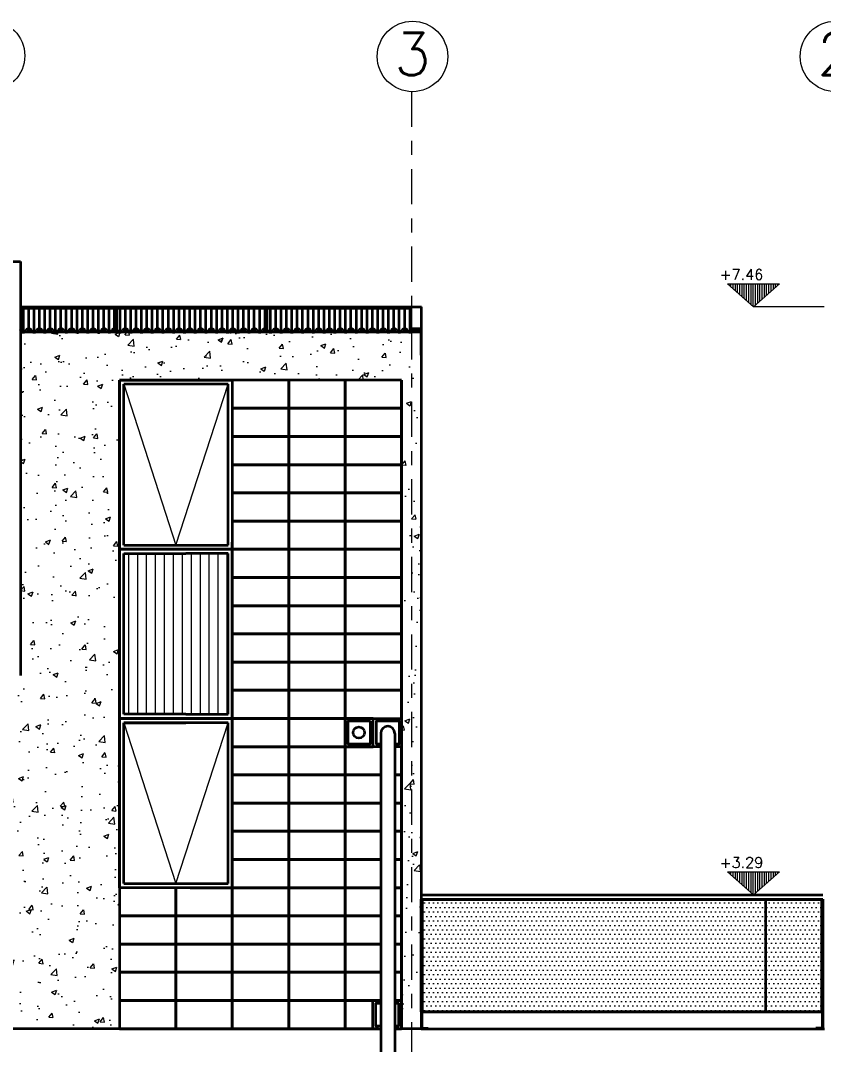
# Model space of a CAD drawing. Header units: metres. Extents: x -89 to 15, y -108 to -10.
# Drawn here: x 1.27 to 6.97, y -60.83 to -53.57 of the extents above; entities that cross this region are included whole.
import ezdxf

# ---------------------------------------------------------------- set-up
doc = ezdxf.new("R2010")
doc.units = ezdxf.units.M
doc.header["$LTSCALE"] = 5
doc.header["$MEASUREMENT"] = 0
doc.linetypes.add('CENTER', pattern=[2, 1.25, -0.25, 0.25, -0.25])
for name, color, linetype, lineweight in [('A-ANNO-SYMB', 3, 'Continuous', 18), ('A-ANNO-TEXT', 3, 'Continuous', 18), ('A-ELEV-MBE1', 7, 'Continuous', 35), ('A-ELEV-PATT', 8, 'Continuous', 18), ('A-SECT-MCUT', 7, 'Continuous', 35)]:
    doc.layers.add(name, color=color, linetype=linetype, lineweight=lineweight)
doc.styles.add('E-ROMANS', font='romans.shx', dxfattribs={"width": 0.8})
pattern_1 = [(360, (-49.982535, -115.03881), (0.015875, 0.03175), [0, -0.03175])]

msp = doc.modelspace()

# ---------------------------------------------------------------- hatches: boundary and pattern name
at = {"layer": 'A-ELEV-PATT'}
h = msp.add_hatch(dxfattribs=at)
h.set_pattern_fill('ANSI31', color=256, scale=0.005, angle=585, style=0)
h.set_pattern_definition([(270, (210.952632, -187.262708), (0.015875, -5e-17), [])])
h.paths.add_polyline_path([(6.2853, -55.4354), (6.4693, -55.5977), (6.6533, -55.4354)])
h = msp.add_hatch(dxfattribs=at)
h.set_pattern_fill('AR-CONC', color=256, scale=0.002, angle=180, style=0)
h.set_pattern_definition([(50, (-23.303, -126.51506), (0.3643693, -0.0318782), [0.0381, -0.4191]), (355, (-23.303, -126.51506), (-0.0704857, 0.3821133), [0.03048, -0.33528]), (100.451, (-23.27262, -126.5177), (0.293885, 0.3502334), [0.03238, -0.35618]), (46.1842, (-23.303, -126.41346), (0.542158, -0.0840847), [0.05715, -0.62865]), (96.6356, (-23.2578, -126.42047), (0.4748085, 0.494851), [0.04857, -0.53427]), (351.184, (-23.303, -126.41346), (0.4748092, 0.4948502), [0.04572, -0.50292]), (21, (-23.2522, -126.43886), (0.3032298, -0.204531), [0.0381, -0.4191]), (326, (-23.2522, -126.43886), (0.123604, 0.368376), [0.03048, -0.33528]), (71.4514, (-23.22692, -126.4559), (0.426833, 0.1638457), [0.03238, -0.35618]), (37.5, (-23.30299, -126.51506), (0.0061772, 0.16911008), [0, -0.331216, 0, -0.34036, 0, -0.33655]), (7.5, (-23.30299, -126.51506), (0.13363933, 0.20036115), [0, -0.194056, 0, -0.323596, 0, -0.12827]), (327.5, (-23.41627, -126.51506), (0.2711812, -0.0114575), [0, -0.127, 0, -0.39624, 0, -0.52578]), (317.5, (-23.46707, -126.51506), (0.29625836, 0.050853), [0, -0.1651, 0, -0.263144, 0, -0.37338])])
h.paths.add_polyline_path([(1.9716, -57.2675), (1.9716, -56.3175), (1.972, -56.3175), (1.972, -56.1175), (2.472, -56.1175), (2.772, -56.1175), (3.1716, -56.1175), (3.5716, -56.1175), (3.9716, -56.1175), (3.9716, -56.3175), (3.9716, -60.5175), (3.9717, -60.5175), (3.9717, -60.7175), (4.1116, -60.7175), (4.1116, -59.7975), (4.1116, -55.9194), (4.1116, -55.7775), (1.2689, -55.7775), (1.2689, -58.2622), (1.1689, -58.2622), (1.1689, -55.7775), (0.9716, -55.7775), (0.9716, -55.794), (0.9716, -60.7175), (1.9716, -60.7175), (1.9716, -60.5175), (1.9716, -60.3175), (1.9716, -60.1175), (1.9716, -59.9175), (1.9716, -59.7175), (1.9716, -58.5675)])
h = msp.add_hatch(dxfattribs=at)
h.set_pattern_fill('ANSI31', color=256, scale=0.02, angle=405, style=0)
h.set_pattern_definition([(90, (-17.647987, -115.03881), (-0.0635, 5e-17), [])])
h.paths.add_polyline_path([(2.0016, -58.4875), (2.4416, -58.4875), (2.7416, -58.4875), (2.7416, -57.3475), (2.442, -57.3475), (2.0016, -57.3475)])
h = msp.add_hatch(dxfattribs=at)
h.set_pattern_fill('ANSI31', color=256, scale=0.005, angle=585, style=0)
h.set_pattern_definition([(270, (210.952632, -191.432708), (0.015875, -5e-17), [])])
h.paths.add_polyline_path([(6.2853, -59.6054), (6.4693, -59.7677), (6.6533, -59.6054)])
h = msp.add_hatch(dxfattribs=at)
h.set_pattern_fill('DOTS', color=256, scale=0.02, angle=360, style=0)
h.set_pattern_definition(pattern_1)
h.paths.add_polyline_path([(4.1196, -60.5945), (6.5566, -60.5945), (6.5566, -59.8005), (4.1196, -59.8005)])
h = msp.add_hatch(dxfattribs=at)
h.set_pattern_fill('DOTS', color=256, scale=0.02, angle=360, style=0)
h.set_pattern_definition(pattern_1)
h.paths.add_polyline_path([(6.5566, -60.5945), (6.9536, -60.5945), (6.9536, -59.8005), (6.5566, -59.8005)])

# ---------------------------------------------------------------- linework, layer by layer
at = {"layer": 'A-ANNO-SYMB', "linetype": 'CENTER', "ltscale": 0.04}
msp.add_line((4.0416, -54.0707), (4.0416, -64.2575), dxfattribs=at)
at = {"layer": 'A-ANNO-SYMB', "ltscale": 0.8}
for p, q in [((6.9691, -55.5975), (6.4691, -55.5975)), ((2.002, -56.1475), (2.372, -57.2875)), ((2.372, -57.2875), (2.742, -56.1475)), ((2.0016, -58.5475), (2.3716, -59.6875)), ((2.3716, -59.6875), (2.7416, -58.5475))]:
    msp.add_line(p, q, dxfattribs=at)
at = {"layer": 'A-ANNO-SYMB'}
for points in [[(6.4691, -55.5975), (6.2851, -55.4352), (6.6531, -55.4352)], [(6.4691, -59.7675), (6.2851, -59.6052), (6.6531, -59.6052)]]:
    msp.add_lwpolyline(points, close=True, dxfattribs=at)
for centre in [(1.0497, -53.8174), (4.0497, -53.8224), (7.0497, -53.8224)]:
    msp.add_circle(centre, 0.25, dxfattribs=at)
at = {"layer": 'A-ELEV-MBE1'}
for p, q in [((1.1689, -55.2775), (1.2689, -55.2775)), ((1.2689, -55.2775), (1.2689, -58.2122)), ((1.2689, -55.5975), (4.0406, -55.5975)), ((1.2689, -55.6081), (4.0406, -55.6081)), ((1.2893, -55.7725), (1.2893, -55.6081)), ((1.3274, -55.7544), (1.3274, -55.6081)), ((1.3655, -55.7725), (1.3655, -55.6081)), ((1.4036, -55.7544), (1.4036, -55.6081)), ((1.4417, -55.7725), (1.4417, -55.6081)), ((1.4798, -55.7544), (1.4798, -55.6081)), ((1.5179, -55.7725), (1.5179, -55.6081)), ((1.556, -55.7544), (1.556, -55.6081)), ((1.5941, -55.7725), (1.5941, -55.6081)), ((1.6322, -55.7544), (1.6322, -55.6081)), ((1.6703, -55.7726), (1.6703, -55.6081)), ((1.7084, -55.7545), (1.7084, -55.6081)), ((1.7465, -55.7726), (1.7465, -55.6081)), ((1.7846, -55.7545), (1.7846, -55.6081)), ((1.8227, -55.7725), (1.8227, -55.6081)), ((1.8608, -55.7544), (1.8608, -55.6081)), ((1.8989, -55.7726), (1.8989, -55.6081)), ((1.937, -55.7545), (1.937, -55.6081)), ((1.9522, -55.7667), (1.9522, -55.6081)), ((1.9751, -55.7725), (1.9751, -55.6081)), ((2.0132, -55.7544), (2.0132, -55.6081)), ((2.0132, -55.7545), (2.0132, -55.6254)), ((2.0513, -55.7726), (2.0513, -55.6081)), ((2.0513, -55.7725), (2.0513, -55.6254)), ((2.0894, -55.7544), (2.0894, -55.6081)), ((2.1275, -55.7725), (2.1275, -55.6081)), ((2.1656, -55.7545), (2.1656, -55.6081)), ((2.2037, -55.7725), (2.2037, -55.6081)), ((2.2418, -55.7544), (2.2418, -55.6081)), ((2.2799, -55.7725), (2.2799, -55.6081)), ((2.318, -55.7545), (2.318, -55.6081)), ((2.3561, -55.7725), (2.3561, -55.6081)), ((2.3942, -55.7545), (2.3942, -55.6081)), ((2.4323, -55.7725), (2.4323, -55.6081)), ((2.4704, -55.7545), (2.4704, -55.6081)), ((2.5085, -55.7725), (2.5085, -55.6081)), ((2.5466, -55.7545), (2.5466, -55.6081)), ((2.5847, -55.7725), (2.5847, -55.6081)), ((2.6228, -55.7545), (2.6228, -55.6081)), ((2.6609, -55.7726), (2.6609, -55.6081)), ((2.699, -55.7546), (2.699, -55.6081)), ((2.7371, -55.7726), (2.7371, -55.6081)), ((2.7752, -55.7546), (2.7752, -55.6081)), ((2.8133, -55.7725), (2.8133, -55.6081)), ((2.8514, -55.7545), (2.8514, -55.6081)), ((2.8895, -55.7726), (2.8895, -55.6081)), ((2.9276, -55.7546), (2.9276, -55.6081)), ((2.9657, -55.7726), (2.9657, -55.6081)), ((3.0038, -55.7546), (3.0038, -55.6081)), ((3.019, -55.7667), (3.019, -55.6081)), ((3.0419, -55.7726), (3.0419, -55.6081)), ((3.08, -55.7545), (3.08, -55.6081)), ((3.1181, -55.7725), (3.1181, -55.6081)), ((3.1562, -55.7545), (3.1562, -55.6081)), ((3.1943, -55.7725), (3.1943, -55.6081)), ((3.2324, -55.7545), (3.2324, -55.6081)), ((3.2705, -55.7725), (3.2705, -55.6081)), ((3.3086, -55.7545), (3.3086, -55.6081)), ((3.3467, -55.7725), (3.3467, -55.6081)), ((3.3848, -55.7545), (3.3848, -55.6081)), ((3.4229, -55.7725), (3.4229, -55.6081)), ((3.461, -55.7545), (3.461, -55.6081)), ((3.4991, -55.7725), (3.4991, -55.6081)), ((3.5372, -55.7545), (3.5372, -55.6081)), ((3.5753, -55.7725), (3.5753, -55.6081)), ((3.6134, -55.7545), (3.6134, -55.6081)), ((3.6515, -55.7725), (3.6515, -55.6081)), ((3.6896, -55.7545), (3.6896, -55.6081)), ((3.7277, -55.7726), (3.7277, -55.6081)), ((3.7658, -55.7546), (3.7658, -55.6081)), ((3.8039, -55.7726), (3.8039, -55.6081)), ((3.842, -55.7546), (3.842, -55.6081)), ((3.8801, -55.7725), (3.8801, -55.6081)), ((3.9182, -55.7545), (3.9182, -55.6081)), ((3.9563, -55.7726), (3.9563, -55.6081)), ((3.9944, -55.7546), (3.9944, -55.6081)), ((4.0325, -55.7726), (4.0325, -55.6081)), ((4.0406, -55.5975), (4.1141, -55.5975)), ((4.0406, -55.7544), (4.0406, -55.6081)), ((4.1141, -55.9419), (4.1141, -55.5975)), ((1.9751, -55.7726), (1.9751, -55.6379)), ((3.0419, -55.7725), (3.0419, -55.6379)), ((1.956, -55.7634), (1.9522, -55.7666)), ((2.0704, -55.7636), (2.0742, -55.7667)), ((3.0228, -55.7634), (3.019, -55.7666)), ((3.0609, -55.7636), (3.0648, -55.7668)), ((4.0406, -55.7519), (4.1141, -55.7519)), ((4.0406, -55.7544), (4.1116, -55.7544)), ((4.1087, -55.7726), (4.1087, -55.7544)), ((4.1116, -55.9419), (4.1116, -55.7444)), ((4.1116, -55.7775), (1.2689, -55.7775)), ((4.1116, -55.7775), (1.2689, -55.7775)), ((4.1116, -55.7775), (1.2689, -55.7775)), ((4.1116, -55.7775), (1.2689, -55.7775)), ((4.1141, -55.9419), (4.1116, -55.9419)), ((3.9716, -56.1175), (1.9716, -56.1175)), ((1.972, -56.1175), (1.9716, -60.7175)), ((1.972, -56.1175), (2.472, -56.1175)), ((1.972, -57.3175), (1.972, -56.1175)), ((2.472, -56.1175), (1.972, -56.1175)), ((2.772, -56.1175), (2.472, -56.1175)), ((2.472, -56.1175), (2.772, -56.1175)), ((2.772, -57.3175), (2.772, -56.1175)), ((3.9716, -56.1175), (3.9716, -60.7175)), ((2.002, -57.2875), (2.002, -56.1475)), ((2.742, -56.1475), (2.002, -56.1475)), ((2.742, -57.2875), (2.742, -56.1475)), ((1.9716, -58.5675), (1.9716, -57.2675)), ((2.0016, -57.2875), (2.7416, -57.2875)), ((2.002, -57.2875), (2.742, -57.2875)), ((2.002, -57.2875), (2.742, -57.2875)), ((2.7716, -58.5675), (2.7716, -57.2675)), ((2.4716, -57.3175), (1.9716, -57.3175)), ((1.972, -57.3175), (2.472, -57.3175)), ((2.472, -57.3175), (1.972, -57.3175)), ((2.472, -57.3175), (1.972, -57.3175)), ((1.9724, -57.3175), (2.4724, -57.3175)), ((2.0016, -58.4875), (2.0016, -57.3475)), ((2.0016, -57.3475), (2.442, -57.3475)), ((2.7416, -57.3475), (2.442, -57.3475)), ((2.4716, -57.3175), (2.7716, -57.3175)), ((2.772, -57.3175), (2.472, -57.3175)), ((2.472, -57.3175), (2.772, -57.3175)), ((2.472, -57.3175), (2.772, -57.3175)), ((2.772, -57.3175), (2.4724, -57.3175)), ((2.7416, -58.4875), (2.7416, -57.3475)), ((1.9716, -58.5175), (2.4716, -58.5175)), ((2.4716, -58.5175), (1.9716, -58.5175)), ((2.4416, -58.4875), (2.0016, -58.4875)), ((2.4416, -58.4875), (2.7416, -58.4875)), ((2.7716, -58.5175), (2.4716, -58.5175)), ((2.4716, -58.5175), (2.7716, -58.5175)), ((1.9716, -59.7175), (1.9716, -58.5675)), ((2.7416, -58.5475), (2.0016, -58.5475)), ((2.0016, -58.5475), (2.4416, -58.5475)), ((2.0016, -59.6875), (2.0016, -58.5475)), ((2.7416, -59.6875), (2.7416, -58.5475)), ((2.7716, -59.7175), (2.7716, -58.5675)), ((3.8242, -58.6228), (3.8242, -63.2575)), ((3.9242, -58.6228), (3.9242, -63.2575)), ((2.0016, -59.6875), (2.7416, -59.6875)), ((2.4716, -59.7175), (1.9716, -59.7175)), ((2.4716, -59.7175), (2.7716, -59.7175)), ((4.1116, -59.7675), (6.9616, -59.7675)), ((4.1116, -59.7975), (6.9616, -59.7975)), ((4.1116, -59.7975), (4.1116, -60.7175)), ((4.1116, -60.5975), (4.1116, -59.7975)), ((4.1166, -60.5975), (4.1166, -59.7975)), ((4.1196, -59.8005), (6.9536, -59.8005)), ((4.1196, -60.5945), (4.1196, -59.8005)), ((6.5566, -60.5945), (6.5566, -59.8005)), ((6.9536, -60.5945), (6.9536, -59.8005)), ((6.9566, -60.5975), (6.9566, -59.7975)), ((6.9616, -59.7975), (6.9616, -60.7175)), ((6.9616, -60.5975), (6.9616, -59.7975)), ((4.1116, -60.5975), (4.1116, -60.7175)), ((4.1166, -60.5975), (4.1166, -60.7125)), ((4.1166, -60.5975), (6.9566, -60.5975)), ((4.1196, -60.5945), (6.9536, -60.5945)), ((6.9566, -60.5975), (6.9566, -60.7125)), ((6.9616, -60.5975), (6.9616, -60.7175)), ((4.1116, -60.7175), (6.9716, -60.7175)), ((4.1166, -60.7125), (4.1616, -60.7125)), ((4.1616, -60.7125), (4.1616, -60.7175)), ((6.9566, -60.7125), (6.9116, -60.7125)), ((6.9116, -60.7125), (6.9116, -60.7175))]:
    msp.add_line(p, q, dxfattribs=at)
for points in [[(3.1716, -56.1175), (2.7716, -56.1175), (2.7716, -56.3175), (3.1716, -56.3175)], [(3.5716, -56.1175), (3.1716, -56.1175), (3.1716, -56.3175), (3.5716, -56.3175)], [(3.9716, -56.1175), (3.5716, -56.1175), (3.5716, -56.3175), (3.9716, -56.3175)], [(3.1716, -56.3175), (2.7716, -56.3175), (2.7716, -56.5175), (3.1716, -56.5175)], [(3.5716, -56.3175), (3.1716, -56.3175), (3.1716, -56.5175), (3.5716, -56.5175)], [(3.9716, -56.3175), (3.5716, -56.3175), (3.5716, -56.5175), (3.9716, -56.5175)], [(3.1716, -56.5175), (2.7716, -56.5175), (2.7716, -56.7175), (3.1716, -56.7175)], [(3.5716, -56.5175), (3.1716, -56.5175), (3.1716, -56.7175), (3.5716, -56.7175)], [(3.9716, -56.5175), (3.5716, -56.5175), (3.5716, -56.7175), (3.9716, -56.7175)], [(3.1716, -56.7175), (2.7716, -56.7175), (2.7716, -56.9175), (3.1716, -56.9175)], [(3.5716, -56.7175), (3.1716, -56.7175), (3.1716, -56.9175), (3.5716, -56.9175)], [(3.9716, -56.7175), (3.5716, -56.7175), (3.5716, -56.9175), (3.9716, -56.9175)], [(3.1716, -56.9175), (2.7716, -56.9175), (2.7716, -57.1175), (3.1716, -57.1175)], [(3.5716, -56.9175), (3.1716, -56.9175), (3.1716, -57.1175), (3.5716, -57.1175)], [(3.9716, -56.9175), (3.5716, -56.9175), (3.5716, -57.1175), (3.9716, -57.1175)], [(3.1716, -57.1175), (2.7716, -57.1175), (2.7716, -57.3175), (3.1716, -57.3175)], [(3.5716, -57.1175), (3.1716, -57.1175), (3.1716, -57.3175), (3.5716, -57.3175)], [(3.9716, -57.1175), (3.5716, -57.1175), (3.5716, -57.3175), (3.9716, -57.3175)], [(3.1716, -57.3175), (2.7716, -57.3175), (2.7716, -57.5175), (3.1716, -57.5175)], [(3.5716, -57.3175), (3.1716, -57.3175), (3.1716, -57.5175), (3.5716, -57.5175)], [(3.9716, -57.3175), (3.5716, -57.3175), (3.5716, -57.5175), (3.9716, -57.5175)], [(3.1716, -57.5175), (2.7716, -57.5175), (2.7716, -57.7175), (3.1716, -57.7175)], [(3.5716, -57.5175), (3.1716, -57.5175), (3.1716, -57.7175), (3.5716, -57.7175)], [(3.9716, -57.5175), (3.5716, -57.5175), (3.5716, -57.7175), (3.9716, -57.7175)], [(3.1716, -57.7175), (2.7716, -57.7175), (2.7716, -57.9175), (3.1716, -57.9175)], [(3.5716, -57.7175), (3.1716, -57.7175), (3.1716, -57.9175), (3.5716, -57.9175)], [(3.9716, -57.7175), (3.5716, -57.7175), (3.5716, -57.9175), (3.9716, -57.9175)], [(3.1716, -57.9175), (2.7716, -57.9175), (2.7716, -58.1175), (3.1716, -58.1175)], [(3.5716, -57.9175), (3.1716, -57.9175), (3.1716, -58.1175), (3.5716, -58.1175)], [(3.9716, -57.9175), (3.5716, -57.9175), (3.5716, -58.1175), (3.9716, -58.1175)], [(3.1716, -58.1175), (2.7716, -58.1175), (2.7716, -58.3175), (3.1716, -58.3175)], [(3.5716, -58.1175), (3.1716, -58.1175), (3.1716, -58.3175), (3.5716, -58.3175)], [(3.9716, -58.1175), (3.5716, -58.1175), (3.5716, -58.3175), (3.9716, -58.3175)], [(3.1716, -58.3175), (2.7716, -58.3175), (2.7716, -58.5175), (3.1716, -58.5175)], [(3.5716, -58.3175), (3.1716, -58.3175), (3.1716, -58.5175), (3.5716, -58.5175)], [(3.9716, -58.3175), (3.5716, -58.3175), (3.5716, -58.5175), (3.9716, -58.5175)], [(3.1716, -58.5175), (2.7716, -58.5175), (2.7716, -58.7175), (3.1716, -58.7175)], [(3.5716, -58.5175), (3.1716, -58.5175), (3.1716, -58.7175), (3.5716, -58.7175)], [(3.7716, -58.5175), (3.5716, -58.5175), (3.5716, -58.7175), (3.7716, -58.7175)], [(3.7516, -58.5375), (3.5916, -58.5375), (3.5916, -58.6975), (3.7516, -58.6975)], [(3.1716, -58.7175), (2.7716, -58.7175), (2.7716, -58.9175), (3.1716, -58.9175)], [(3.5716, -58.7175), (3.1716, -58.7175), (3.1716, -58.9175), (3.5716, -58.9175)], [(3.1716, -58.9175), (2.7716, -58.9175), (2.7716, -59.1175), (3.1716, -59.1175)], [(3.5716, -58.9175), (3.1716, -58.9175), (3.1716, -59.1175), (3.5716, -59.1175)], [(3.1716, -59.1175), (2.7716, -59.1175), (2.7716, -59.3175), (3.1716, -59.3175)], [(3.5716, -59.1175), (3.1716, -59.1175), (3.1716, -59.3175), (3.5716, -59.3175)], [(3.1716, -59.3175), (2.7716, -59.3175), (2.7716, -59.5175), (3.1716, -59.5175)], [(3.5716, -59.3175), (3.1716, -59.3175), (3.1716, -59.5175), (3.5716, -59.5175)], [(3.1716, -59.5175), (2.7716, -59.5175), (2.7716, -59.7175), (3.1716, -59.7175)], [(3.5716, -59.5175), (3.1716, -59.5175), (3.1716, -59.7175), (3.5716, -59.7175)], [(2.3716, -59.7175), (1.9716, -59.7175), (1.9716, -59.9175), (2.3716, -59.9175)], [(2.7716, -59.7175), (2.3716, -59.7175), (2.3716, -59.9175), (2.7716, -59.9175)], [(3.1716, -59.7175), (2.7716, -59.7175), (2.7716, -59.9175), (3.1716, -59.9175)], [(3.5716, -59.7175), (3.1716, -59.7175), (3.1716, -59.9175), (3.5716, -59.9175)], [(2.3716, -59.9175), (1.9716, -59.9175), (1.9716, -60.1175), (2.3716, -60.1175)], [(2.7716, -59.9175), (2.3716, -59.9175), (2.3716, -60.1175), (2.7716, -60.1175)], [(3.1716, -59.9175), (2.7716, -59.9175), (2.7716, -60.1175), (3.1716, -60.1175)], [(3.5716, -59.9175), (3.1716, -59.9175), (3.1716, -60.1175), (3.5716, -60.1175)], [(2.3716, -60.1175), (1.9716, -60.1175), (1.9716, -60.3175), (2.3716, -60.3175)], [(2.7716, -60.1175), (2.3716, -60.1175), (2.3716, -60.3175), (2.7716, -60.3175)], [(3.1716, -60.1175), (2.7716, -60.1175), (2.7716, -60.3175), (3.1716, -60.3175)], [(3.5716, -60.1175), (3.1716, -60.1175), (3.1716, -60.3175), (3.5716, -60.3175)], [(2.3716, -60.3175), (1.9716, -60.3175), (1.9716, -60.5175), (2.3716, -60.5175)], [(2.7716, -60.3175), (2.3716, -60.3175), (2.3716, -60.5175), (2.7716, -60.5175)], [(3.1716, -60.3175), (2.7716, -60.3175), (2.7716, -60.5175), (3.1716, -60.5175)], [(3.5716, -60.3175), (3.1716, -60.3175), (3.1716, -60.5175), (3.5716, -60.5175)], [(2.3716, -60.5175), (1.9716, -60.5175), (1.9716, -60.7175), (2.3716, -60.7175)], [(2.7716, -60.5175), (2.3716, -60.5175), (2.3716, -60.7175), (2.7716, -60.7175)], [(3.1716, -60.5175), (2.7716, -60.5175), (2.7716, -60.7175), (3.1716, -60.7175)], [(3.5716, -60.5175), (3.1716, -60.5175), (3.1716, -60.7175), (3.5716, -60.7175)]]:
    msp.add_lwpolyline(points, close=True, dxfattribs=at)
for points in [[(3.9242, -58.6975), (3.9566, -58.6975), (3.9566, -58.5375), (3.7916, -58.5375), (3.7916, -58.6975), (3.8242, -58.6975)], [(3.8242, -58.7175), (3.5716, -58.7175), (3.5716, -58.9175), (3.8242, -58.9175)], [(3.9242, -58.9175), (3.9716, -58.9175), (3.9716, -58.7175), (3.9242, -58.7175)], [(3.8242, -58.9175), (3.5716, -58.9175), (3.5716, -59.1175), (3.8242, -59.1175)], [(3.9292, -59.1175), (3.9716, -59.1175), (3.9716, -58.9175), (3.9292, -58.9175)], [(3.8242, -59.1175), (3.5716, -59.1175), (3.5716, -59.3175), (3.8242, -59.3175)], [(3.9242, -59.3175), (3.9716, -59.3175), (3.9716, -59.1175), (3.9242, -59.1175)], [(3.8242, -59.3175), (3.5716, -59.3175), (3.5716, -59.5175), (3.8242, -59.5175)], [(3.9242, -59.5175), (3.9716, -59.5175), (3.9716, -59.3175), (3.9292, -59.3175)], [(3.8242, -59.5175), (3.5716, -59.5175), (3.5716, -59.7175), (3.8242, -59.7175)], [(3.9242, -59.7175), (3.9716, -59.7175), (3.9716, -59.5175), (3.9292, -59.5175)], [(3.8242, -59.7175), (3.5716, -59.7175), (3.5716, -59.9175), (3.8242, -59.9175)], [(3.9242, -59.9175), (3.9716, -59.9175), (3.9716, -59.7175), (3.9292, -59.7175)], [(3.8242, -59.9175), (3.5716, -59.9175), (3.5716, -60.1175), (3.8242, -60.1175)], [(3.9242, -60.1175), (3.9716, -60.1175), (3.9716, -59.9175), (3.9292, -59.9175)], [(3.8242, -60.1175), (3.5716, -60.1175), (3.5716, -60.3175), (3.8242, -60.3175)], [(3.9292, -60.3175), (3.9716, -60.3175), (3.9716, -60.1175), (3.9292, -60.1175)], [(3.8242, -60.3175), (3.5716, -60.3175), (3.5716, -60.5175), (3.8242, -60.5175)], [(3.9292, -60.5175), (3.9716, -60.5175), (3.9716, -60.3175), (3.9242, -60.3175)], [(3.8242, -60.5175), (3.5716, -60.5175), (3.5716, -60.7175), (3.8242, -60.7175)], [(3.8192, -60.5175), (3.7667, -60.5175), (3.7667, -60.7175), (3.8192, -60.7175)], [(3.8192, -60.5175), (3.7667, -60.5175), (3.7667, -60.7175), (3.8192, -60.7175)], [(3.8242, -60.5375), (3.7867, -60.5375), (3.7867, -60.6975), (3.8242, -60.6975)], [(3.9717, -60.5175), (3.9242, -60.5175)], [(3.9242, -60.7175), (3.9717, -60.7175), (3.9717, -60.5175), (3.9242, -60.5175)], [(3.9242, -60.6975), (3.9517, -60.6975), (3.9517, -60.5375), (3.9242, -60.5375)], [(3.9292, -60.7175), (3.9716, -60.7175), (3.9716, -60.5175), (3.9292, -60.5175)], [(3.8092, -60.7175), (0.9716, -60.7175)], [(4.1116, -60.7175), (3.9292, -60.7175)]]:
    msp.add_lwpolyline(points, dxfattribs=at)
msp.add_circle((3.6691, -58.6175), 0.04, dxfattribs=at)
for centre, radius, start, end in [((1.2893, -55.7478), 0.0297, 219.41619, 320.56807), ((1.2512, -55.7791), 0.0247, 39.41619, 43.98759), ((1.2893, -55.7478), 0.0247, 219.41619, 320.56807), ((1.3274, -55.7791), 0.0247, 39.41619, 140.56807), ((1.3274, -55.7791), 0.0197, 39.41619, 140.56807), ((1.3655, -55.7478), 0.0297, 219.41619, 320.56807), ((1.3655, -55.7478), 0.0247, 219.41619, 320.56807), ((1.4036, -55.7791), 0.0247, 39.41619, 140.56807), ((1.4036, -55.7791), 0.0197, 39.41619, 140.56807), ((1.4417, -55.7478), 0.0297, 219.41619, 320.56807), ((1.4417, -55.7478), 0.0247, 219.41619, 320.56807), ((1.4798, -55.7791), 0.0247, 39.41619, 140.56807), ((1.4798, -55.7791), 0.0197, 39.41619, 140.56807), ((1.5179, -55.7478), 0.0297, 219.41619, 320.56807), ((1.5179, -55.7478), 0.0247, 219.41619, 320.56807), ((1.556, -55.7792), 0.0247, 39.41619, 140.56807), ((1.556, -55.7792), 0.0197, 39.41619, 140.56807), ((1.5941, -55.7478), 0.0297, 219.41619, 320.56807), ((1.5941, -55.7478), 0.0247, 219.41619, 320.56807), ((1.6322, -55.7792), 0.0247, 39.41619, 140.56807), ((1.6322, -55.7792), 0.0197, 39.41619, 140.56807), ((1.6703, -55.7478), 0.0297, 219.41619, 320.56807), ((1.6703, -55.7478), 0.0247, 219.41619, 320.56807), ((1.7084, -55.7792), 0.0247, 39.41619, 140.56807), ((1.7084, -55.7792), 0.0197, 39.41619, 140.56807), ((1.7465, -55.7479), 0.0297, 219.41619, 320.56807), ((1.7465, -55.7479), 0.0247, 219.41619, 320.56807), ((1.7846, -55.7792), 0.0247, 39.41619, 140.56807), ((1.7846, -55.7792), 0.0197, 39.41619, 140.56807), ((1.8227, -55.7479), 0.0297, 219.41619, 320.56807), ((1.8227, -55.7479), 0.0247, 219.41619, 320.56807), ((1.8608, -55.7792), 0.0247, 39.41619, 140.56807), ((1.8608, -55.7792), 0.0197, 39.41619, 140.56807), ((1.8989, -55.7479), 0.0297, 219.41619, 320.56807), ((1.8989, -55.7479), 0.0247, 219.41619, 320.56807), ((1.937, -55.7792), 0.0247, 39.41619, 140.56807), ((1.937, -55.7792), 0.0197, 39.41619, 140.56807), ((1.9751, -55.7478), 0.0297, 219.41619, 320.56807), ((1.9751, -55.7479), 0.0297, 219.41619, 320.56807), ((1.9751, -55.7478), 0.0247, 219.41619, 320.56807), ((1.9751, -55.7479), 0.0247, 219.41619, 320.56807), ((2.0132, -55.7791), 0.0247, 39.41619, 140.56807), ((2.0132, -55.7792), 0.0247, 39.41619, 140.56807), ((2.0132, -55.7791), 0.0197, 39.41619, 140.56807), ((2.0132, -55.7792), 0.0197, 39.41619, 140.56807), ((2.0513, -55.7478), 0.0297, 219.41619, 320.56807), ((2.0513, -55.7479), 0.0297, 219.41619, 320.56807), ((2.0513, -55.7478), 0.0247, 219.41619, 320.56807), ((2.0513, -55.7479), 0.0247, 219.41619, 320.56807), ((2.0894, -55.7791), 0.0247, 39.41619, 140.56807), ((2.0894, -55.7791), 0.0197, 39.41619, 140.56807), ((2.1275, -55.7478), 0.0297, 219.41619, 320.56807), ((2.1275, -55.7478), 0.0247, 219.41619, 320.56807), ((2.1656, -55.7791), 0.0247, 39.41619, 140.56807), ((2.1656, -55.7791), 0.0197, 39.41619, 140.56807), ((2.2037, -55.7478), 0.0297, 219.41619, 320.56807), ((2.2037, -55.7478), 0.0247, 219.41619, 320.56807), ((2.2418, -55.7791), 0.0247, 39.41619, 140.56807), ((2.2418, -55.7791), 0.0197, 39.41619, 140.56807), ((2.2799, -55.7478), 0.0297, 219.41619, 320.56807), ((2.2799, -55.7478), 0.0247, 219.41619, 320.56807), ((2.318, -55.7791), 0.0247, 39.41619, 140.56807), ((2.318, -55.7791), 0.0197, 39.41619, 140.56807), ((2.3561, -55.7478), 0.0297, 219.41619, 320.56807), ((2.3561, -55.7478), 0.0247, 219.41619, 320.56807), ((2.3942, -55.7791), 0.0247, 39.41619, 140.56807), ((2.3942, -55.7791), 0.0197, 39.41619, 140.56807), ((2.4323, -55.7478), 0.0297, 219.41619, 320.56807), ((2.4323, -55.7478), 0.0247, 219.41619, 320.56807), ((2.4704, -55.7792), 0.0247, 39.41619, 140.56807), ((2.4704, -55.7792), 0.0197, 39.41619, 140.56807), ((2.5085, -55.7478), 0.0297, 219.41619, 320.56807), ((2.5085, -55.7478), 0.0247, 219.41619, 320.56807), ((2.5466, -55.7792), 0.0247, 39.41619, 140.56807), ((2.5466, -55.7792), 0.0197, 39.41619, 140.56807), ((2.5847, -55.7479), 0.0297, 219.41619, 320.56807), ((2.5847, -55.7479), 0.0247, 219.41619, 320.56807), ((2.6228, -55.7792), 0.0247, 39.41619, 140.56807), ((2.6228, -55.7792), 0.0197, 39.41619, 140.56807), ((2.6609, -55.7479), 0.0297, 219.41619, 320.56807), ((2.6609, -55.7479), 0.0247, 219.41619, 320.56807), ((2.699, -55.7792), 0.0247, 39.41619, 140.56807), ((2.699, -55.7792), 0.0197, 39.41619, 140.56807), ((2.7371, -55.7479), 0.0297, 219.41619, 320.56807), ((2.7371, -55.7479), 0.0247, 219.41619, 320.56807), ((2.7752, -55.7792), 0.0247, 39.41619, 140.56807), ((2.7752, -55.7792), 0.0197, 39.41619, 140.56807), ((2.8133, -55.7479), 0.0297, 219.41619, 320.56807), ((2.8133, -55.7479), 0.0247, 219.41619, 320.56807), ((2.8514, -55.7792), 0.0247, 39.41619, 140.56807), ((2.8514, -55.7792), 0.0197, 39.41619, 140.56807), ((2.8895, -55.7479), 0.0297, 219.41619, 320.56807), ((2.8895, -55.7479), 0.0247, 219.41619, 320.56807), ((2.9276, -55.7792), 0.0247, 39.41619, 140.56807), ((2.9276, -55.7792), 0.0197, 39.41619, 140.56807), ((2.9657, -55.7479), 0.0297, 219.41619, 320.56807), ((2.9657, -55.7479), 0.0247, 219.41619, 320.56807), ((3.0038, -55.7792), 0.0247, 39.41619, 140.56807), ((3.0038, -55.7792), 0.0197, 39.41619, 140.56807), ((3.0419, -55.7478), 0.0297, 219.41619, 320.56807), ((3.0419, -55.7479), 0.0297, 219.41619, 320.56807), ((3.0419, -55.7478), 0.0247, 219.41619, 320.56807), ((3.0419, -55.7479), 0.0247, 219.41619, 320.56807), ((3.08, -55.7791), 0.0247, 39.41619, 140.56807), ((3.08, -55.7791), 0.0197, 39.41619, 140.56807), ((3.1181, -55.7478), 0.0297, 219.41619, 320.56807), ((3.1181, -55.7478), 0.0247, 219.41619, 320.56807), ((3.1562, -55.7791), 0.0247, 39.41619, 140.56807), ((3.1562, -55.7791), 0.0197, 39.41619, 140.56807), ((3.1943, -55.7478), 0.0297, 219.41619, 320.56807), ((3.1943, -55.7478), 0.0247, 219.41619, 320.56807), ((3.2324, -55.7791), 0.0247, 39.41619, 140.56807), ((3.2324, -55.7791), 0.0197, 39.41619, 140.56807), ((3.2705, -55.7478), 0.0297, 219.41619, 320.56807), ((3.2705, -55.7478), 0.0247, 219.41619, 320.56807), ((3.3086, -55.7791), 0.0247, 39.41619, 140.56807), ((3.3086, -55.7791), 0.0197, 39.41619, 140.56807), ((3.3467, -55.7478), 0.0297, 219.41619, 320.56807), ((3.3467, -55.7478), 0.0247, 219.41619, 320.56807), ((3.3848, -55.7792), 0.0247, 39.41619, 140.56807), ((3.3848, -55.7792), 0.0197, 39.41619, 140.56807), ((3.4229, -55.7478), 0.0297, 219.41619, 320.56807), ((3.4229, -55.7478), 0.0247, 219.41619, 320.56807), ((3.461, -55.7792), 0.0247, 39.41619, 140.56807), ((3.461, -55.7792), 0.0197, 39.41619, 140.56807), ((3.4991, -55.7478), 0.0297, 219.41619, 320.56807), ((3.4991, -55.7478), 0.0247, 219.41619, 320.56807), ((3.5372, -55.7792), 0.0247, 39.41619, 140.56807), ((3.5372, -55.7792), 0.0197, 39.41619, 140.56807), ((3.5753, -55.7479), 0.0297, 219.41619, 320.56807), ((3.5753, -55.7479), 0.0247, 219.41619, 320.56807), ((3.6134, -55.7792), 0.0247, 39.41619, 140.56807), ((3.6134, -55.7792), 0.0197, 39.41619, 140.56807), ((3.6515, -55.7479), 0.0297, 219.41619, 320.56807), ((3.6515, -55.7479), 0.0247, 219.41619, 320.56807), ((3.6896, -55.7792), 0.0247, 39.41619, 140.56807), ((3.6896, -55.7792), 0.0197, 39.41619, 140.56807), ((3.7277, -55.7479), 0.0297, 219.41619, 320.56807), ((3.7277, -55.7479), 0.0247, 219.41619, 320.56807), ((3.7658, -55.7792), 0.0247, 39.41619, 140.56807), ((3.7658, -55.7792), 0.0197, 39.41619, 140.56807), ((3.8039, -55.7479), 0.0297, 219.41619, 320.56807), ((3.8039, -55.7479), 0.0247, 219.41619, 320.56807), ((3.842, -55.7792), 0.0247, 39.41619, 140.56807), ((3.842, -55.7792), 0.0197, 39.41619, 140.56807), ((3.8801, -55.7479), 0.0297, 219.41619, 320.56807), ((3.8801, -55.7479), 0.0247, 219.41619, 320.56807), ((3.9182, -55.7792), 0.0247, 39.41619, 140.56807), ((3.9182, -55.7792), 0.0197, 39.41619, 140.56807), ((3.9563, -55.7479), 0.0297, 219.41619, 320.56807), ((3.9563, -55.7479), 0.0247, 219.41619, 320.56807), ((3.9944, -55.7792), 0.0247, 39.41619, 140.56807), ((3.9944, -55.7792), 0.0197, 39.41619, 140.56807), ((4.0325, -55.7479), 0.0297, 219.41619, 320.56807), ((4.0325, -55.7479), 0.0247, 219.41619, 320.56807), ((4.0706, -55.7792), 0.0247, 39.41619, 140.56807), ((4.0706, -55.7792), 0.0197, 39.41619, 140.56807), ((4.1087, -55.7479), 0.0297, 219.41619, 275.61114), ((4.1087, -55.7479), 0.0247, 219.41619, 276.75363), ((3.8742, -58.6228), 0.05, 0, 180)]:
    msp.add_arc(centre, radius, start, end, dxfattribs=at)
at = {"layer": 'A-SECT-MCUT'}
msp.add_line((4.1116, -55.7775), (4.1116, -60.7175), dxfattribs=at)

# ---------------------------------------------------------------- texts
at = {"layer": 'A-ANNO-TEXT', "style": 'E-ROMANS'}
for s, height, p in [('3', 0.3, (3.9208, -53.9551)), ('2', 0.3, (6.9208, -53.9551)), ('+7.46', 0.075, (6.2293, -55.4067)), ('+3.29', 0.075, (6.2293, -59.5767))]:
    msp.add_text(s, height=height, dxfattribs=at).set_placement(p)

doc.saveas('drawing.dxf')
